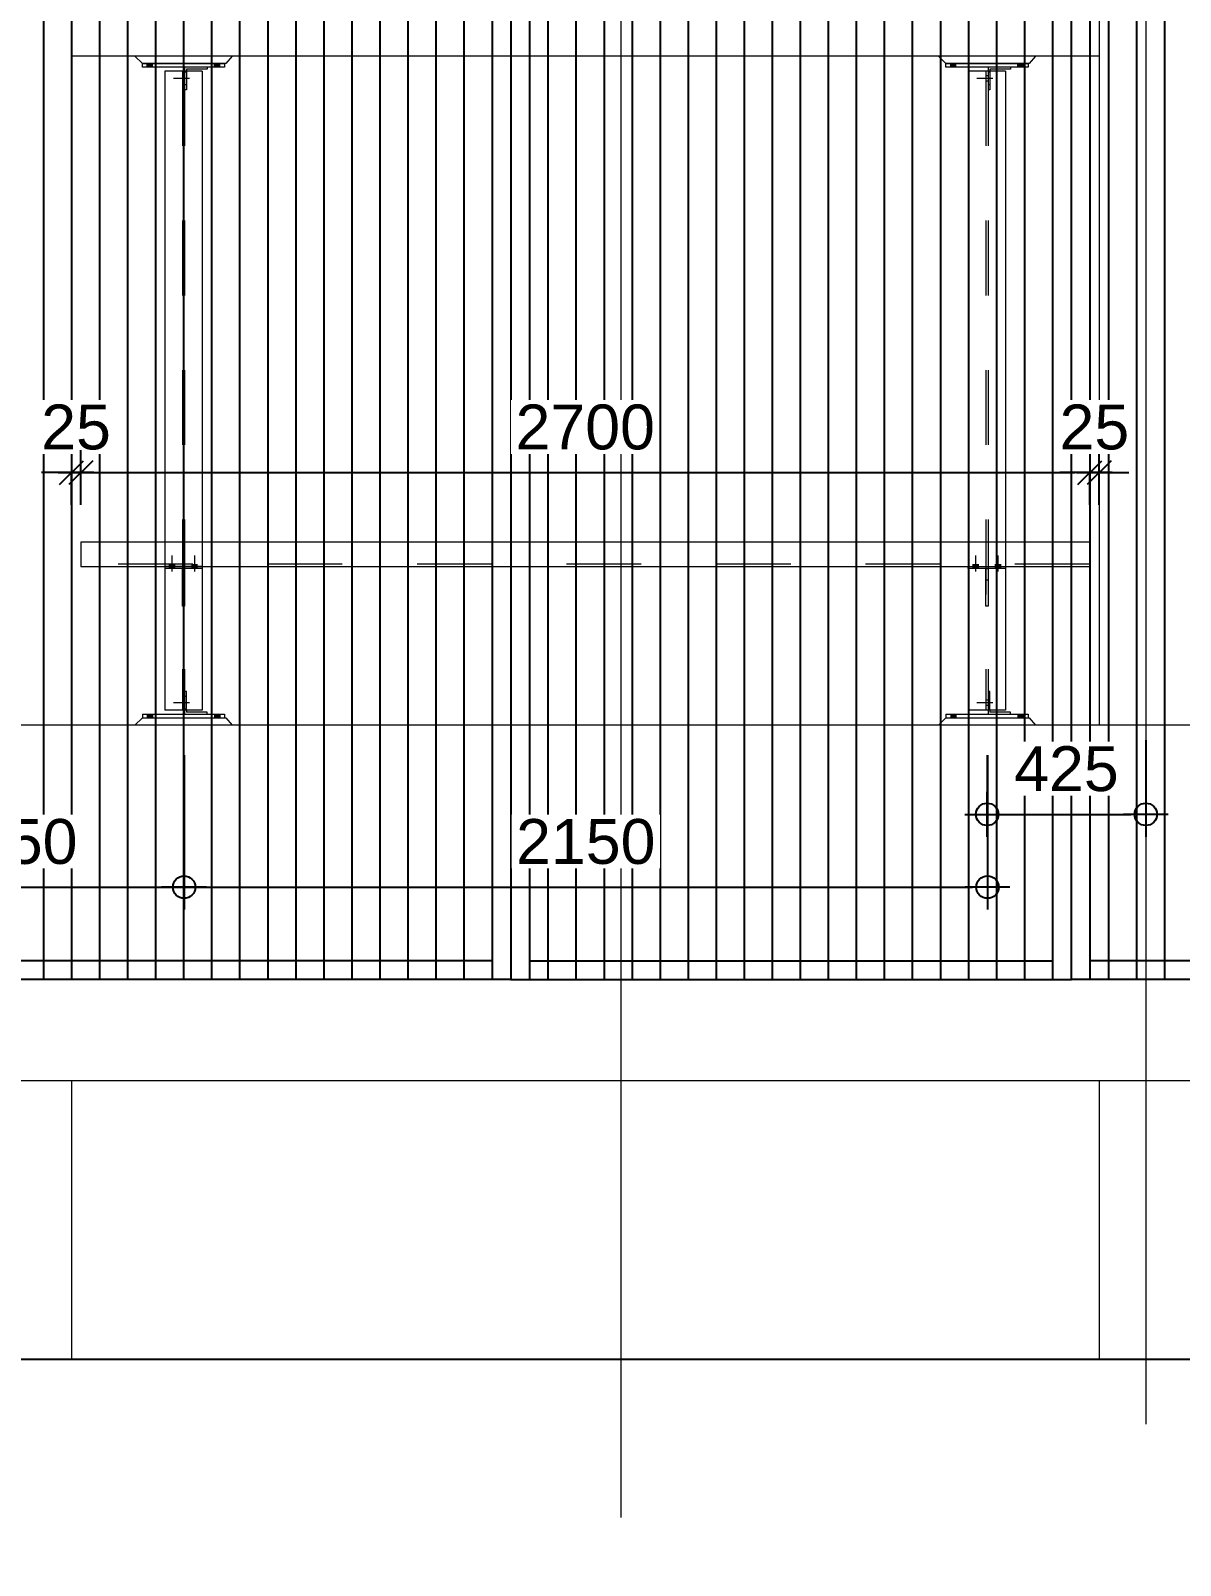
# Model space of a CAD drawing. Header units: millimetres. Extents: x 663313 to 1226001, y 1431724 to 1620898.
# Drawn here: x 663589.77 to 663592.846, y 1524733.631 to 1524737.736 of the extents above; entities that cross this region are included whole.
import ezdxf

# ---------------------------------------------------------------- set-up
doc = ezdxf.new("R2010")
doc.units = ezdxf.units.MM
for name, pattern in [('Grid Line', [22.225, 12.7, -3.175, 3.175, -3.175]), ('XKITLINE00', [0]), ('XKITLINE02', [4, 2, -2])]:
    doc.linetypes.add(name, pattern=pattern)
doc.layers.get('Defpoints').update_dxf_attribs({"color": 140})
doc.layers.add('000 - 0_HIDE_OBJ_FRAMING_DEF_SUB', color=1, linetype='Continuous', plot=False)
for name, color, linetype in [('000 - D I M', 1, 'Continuous'), ('DIM', 1, 'Continuous'), ('VPORT', 250, 'Continuous')]:
    doc.layers.add(name, color=color, linetype=linetype)
for name, color, linetype, lineweight in [('A-GENM', 29, 'Continuous', 9), ('Bolt', 7, 'Continuous', 0), ('Part', 2, 'Continuous', 0), ('S-GRID', 1, 'Continuous', 9)]:
    doc.layers.add(name, color=color, linetype=linetype, lineweight=lineweight)
doc.styles.add('Arial', font='arial.ttf')
doc.dimstyles.new('Dim - 40 - Cen', dxfattribs={"dimscale": 0.04, "dimtxt": 3, "dimasz": 1, "dimexe": 0, "dimexo": 2.5, "dimgap": 1.5, "dimtad": 1, "dimdec": 0, "dimlfac": 1000, "dimzin": 1, "dimdsep": 46, "dimtxsty": 'Arial', "dimblk": 'CEN1', "dimcen": 0.09, "dimclrd": 1, "dimclre": 49, "dimclrt": 3, "dimadec": 0, "dimazin": 0, "dimtfac": 1, "dimtdec": 0, "dimtix": 1, "dimtofl": 0, "dimtmove": 2, "dimatfit": 3, "dimfxl": 1, "dimtfill": 1, "dimtfillclr": 256, "dimtolj": 1, "dimtzin": 0, "dimarcsym": 0})
doc.dimstyles.new('Dim - 40 - End', dxfattribs={"dimscale": 0.04, "dimtxt": 3, "dimasz": 1, "dimexe": 0, "dimexo": 2.5, "dimgap": 1.5, "dimtad": 1, "dimdec": 0, "dimlfac": 1000, "dimzin": 1, "dimdsep": 46, "dimtxsty": 'Arial', "dimblk": 'END', "dimcen": 0.09, "dimclrd": 1, "dimclre": 49, "dimclrt": 3, "dimadec": 0, "dimazin": 0, "dimtfac": 1, "dimtdec": 0, "dimtix": 1, "dimtofl": 0, "dimtmove": 2, "dimatfit": 3, "dimfxl": 1, "dimtfill": 1, "dimtfillclr": 256, "dimtolj": 1, "dimtzin": 0, "dimarcsym": 0})

# ---------------------------------------------------------------- blocks, each defined once
blk = doc.blocks.new('*A2536574')
at = {"layer": 'Part', "linetype": 'XKITLINE00', "lineweight": 0}
for p, q in [((410.729499, 90.984542), (410.729499, 90.334542)), ((437.729499, 90.984542), (410.729499, 90.984542)), ((437.729499, 90.334542), (437.729499, 90.984542)), ((410.729499, 90.334542), (437.729499, 90.334542))]:
    blk.add_line(p, q, dxfattribs=at)
at = {"layer": 'Part', "linetype": 'XKITLINE02', "lineweight": 0}
blk.add_line((437.729499, 90.394542), (410.729499, 90.394542), dxfattribs=at)
blk = doc.blocks.new('*A2537575')
at = {"layer": 'Part', "linetype": 'XKITLINE00', "lineweight": 0}
for p, q in [((434.479501, 103.584542), (434.479501, 90.984542)), ((435.479501, 103.584542), (434.479501, 103.584542)), ((435.479501, 103.584542), (435.479501, 90.984542)), ((434.479501, 90.274542), (434.479501, 86.484542)), ((435.479501, 90.274542), (435.479501, 86.484542)), ((435.479501, 86.484542), (434.479501, 86.484542))]:
    blk.add_line(p, q, dxfattribs=at)
at = {"layer": 'Part', "linetype": 'XKITLINE02', "lineweight": 0}
for p, q in [((434.949501, 103.584542), (434.949501, 86.484542)), ((435.009501, 103.584542), (435.009501, 86.484542)), ((434.479501, 90.984542), (434.479501, 90.274542)), ((435.479501, 90.984542), (435.479501, 90.274542))]:
    blk.add_line(p, q, dxfattribs=at)
blk = doc.blocks.new('*A2538576')
at = {"layer": 'Part', "linetype": 'XKITLINE00', "lineweight": 0}
for p, q in [((412.979501, 103.584542), (412.979501, 90.984542)), ((413.979501, 103.584542), (412.979501, 103.584542)), ((413.979501, 103.584542), (413.979501, 90.984542)), ((412.979501, 90.274542), (412.979501, 86.484542)), ((413.979501, 90.274542), (413.979501, 86.484542)), ((413.979501, 86.484542), (412.979501, 86.484542))]:
    blk.add_line(p, q, dxfattribs=at)
at = {"layer": 'Part', "linetype": 'XKITLINE02', "lineweight": 0}
for p, q in [((413.449501, 103.584542), (413.449501, 86.484542)), ((413.509501, 103.584542), (413.509501, 86.484542)), ((412.979501, 90.984542), (412.979501, 90.274542)), ((413.979501, 90.984542), (413.979501, 90.274542))]:
    blk.add_line(p, q, dxfattribs=at)
blk = doc.blocks.new('*A3155879')
at = {"layer": 'Part', "linetype": 'XKITLINE00', "lineweight": 0}
for p, q in [((412.379501, 86.384542), (414.579501, 86.384542)), ((412.379501, 86.384542), (412.379501, 86.284542)), ((412.379501, 86.284542), (414.579501, 86.284542)), ((414.579501, 86.384542), (414.579501, 86.284542))]:
    blk.add_line(p, q, dxfattribs=at)
blk = doc.blocks.new('*A3156880')
at = {"layer": 'Part', "linetype": 'XKITLINE02', "lineweight": 0}
for p, q in [((413.559501, 86.984542), (413.509501, 86.984542)), ((413.509501, 86.984542), (413.509501, 86.484542)), ((413.559501, 86.484542), (413.559501, 86.984542)), ((413.509501, 86.384542), (414.109501, 86.384542))]:
    blk.add_line(p, q, dxfattribs=at)
at = {"layer": 'Part', "linetype": 'XKITLINE00', "lineweight": 0}
for p, q in [((413.509501, 86.484542), (413.509501, 86.384542)), ((413.559501, 86.484542), (413.559501, 86.434542)), ((414.109501, 86.434542), (413.559501, 86.434542)), ((414.109501, 86.384542), (414.109501, 86.434542))]:
    blk.add_line(p, q, dxfattribs=at)
blk = doc.blocks.new('*A3157881')
at = {"layer": 'Part', "linetype": 'XKITLINE00', "lineweight": 0}
for p, q in [((412.179501, 86.084542), (412.379501, 86.284542)), ((412.379501, 86.284542), (414.609501, 86.284542)), ((414.609501, 86.284542), (414.779501, 86.084542))]:
    blk.add_line(p, q, dxfattribs=at)
at = {"layer": 'Part', "linetype": 'XKITLINE02', "lineweight": 0}
blk.add_line((414.779501, 86.084542), (412.179501, 86.084542), dxfattribs=at)
blk = doc.blocks.new('*A3158882')
at = {"layer": 'Bolt', "linetype": 'XKITLINE02', "lineweight": 0}
for p, q in [((413.638701, 86.684542), (413.209501, 86.684542)), ((413.509501, 86.754542), (413.449501, 86.754542)), ((413.509501, 86.614542), (413.449501, 86.614542)), ((413.559501, 86.854542), (413.509501, 86.854542)), ((413.559501, 86.514542), (413.509501, 86.514542))]:
    blk.add_line(p, q, dxfattribs=at)
blk = doc.blocks.new('*A3159883')
at = {"layer": 'Bolt'}
for points in [[(412.65, 86.385), (412.65, 86.285), (412.51, 86.285), (412.51, 86.385)], [(414.45, 86.385), (414.45, 86.285), (414.31, 86.285), (414.31, 86.385)]]:
    blk.add_hatch(color=256, dxfattribs=at).paths.add_polyline_path(points, flags=17)
at = {"layer": 'Bolt', "linetype": 'XKITLINE00', "lineweight": 0}
for p, q in [((412.51, 86.385), (412.51, 86.285)), ((412.58, 86.385), (412.58, 86.285)), ((412.65, 86.385), (412.65, 86.285)), ((414.31, 86.385), (414.31, 86.285)), ((414.38, 86.385), (414.38, 86.285)), ((414.45, 86.385), (414.45, 86.285))]:
    blk.add_line(p, q, dxfattribs=at)
blk = doc.blocks.new('*A3160884')
at = {"layer": 'Part', "linetype": 'XKITLINE00', "lineweight": 0}
for p, q in [((433.879501, 86.384542), (436.079501, 86.384542)), ((433.879501, 86.384542), (433.879501, 86.284542)), ((433.879501, 86.284542), (436.079501, 86.284542)), ((436.079501, 86.384542), (436.079501, 86.284542))]:
    blk.add_line(p, q, dxfattribs=at)
blk = doc.blocks.new('*A3161885')
at = {"layer": 'Part', "linetype": 'XKITLINE02', "lineweight": 0}
for p, q in [((435.059501, 86.984542), (435.009501, 86.984542)), ((435.009501, 86.984542), (435.009501, 86.484542)), ((435.059501, 86.484542), (435.059501, 86.984542)), ((435.009501, 86.384542), (435.609501, 86.384542))]:
    blk.add_line(p, q, dxfattribs=at)
at = {"layer": 'Part', "linetype": 'XKITLINE00', "lineweight": 0}
for p, q in [((435.009501, 86.484542), (435.009501, 86.384542)), ((435.059501, 86.484542), (435.059501, 86.434542)), ((435.609501, 86.434542), (435.059501, 86.434542)), ((435.609501, 86.384542), (435.609501, 86.434542))]:
    blk.add_line(p, q, dxfattribs=at)
blk = doc.blocks.new('*A3162886')
at = {"layer": 'Part', "linetype": 'XKITLINE00', "lineweight": 0}
for p, q in [((433.679501, 86.084542), (433.879501, 86.284542)), ((433.879501, 86.284542), (436.109501, 86.284542)), ((436.109501, 86.284542), (436.279501, 86.084542))]:
    blk.add_line(p, q, dxfattribs=at)
at = {"layer": 'Part', "linetype": 'XKITLINE02', "lineweight": 0}
blk.add_line((436.279501, 86.084542), (433.679501, 86.084542), dxfattribs=at)
blk = doc.blocks.new('*A3163887')
at = {"layer": 'Bolt', "linetype": 'XKITLINE02', "lineweight": 0}
for p, q in [((435.138701, 86.684542), (434.709501, 86.684542)), ((435.009501, 86.754542), (434.949501, 86.754542)), ((435.009501, 86.614542), (434.949501, 86.614542)), ((435.059501, 86.854542), (435.009501, 86.854542)), ((435.059501, 86.514542), (435.009501, 86.514542))]:
    blk.add_line(p, q, dxfattribs=at)
blk = doc.blocks.new('*A3164888')
at = {"layer": 'Bolt'}
for points in [[(434.15, 86.385), (434.15, 86.285), (434.01, 86.285), (434.01, 86.385)], [(435.95, 86.385), (435.95, 86.285), (435.81, 86.285), (435.81, 86.385)]]:
    blk.add_hatch(color=256, dxfattribs=at).paths.add_polyline_path(points, flags=17)
at = {"layer": 'Bolt', "linetype": 'XKITLINE00', "lineweight": 0}
for p, q in [((434.01, 86.385), (434.01, 86.285)), ((434.08, 86.385), (434.08, 86.285)), ((434.15, 86.385), (434.15, 86.285)), ((435.81, 86.385), (435.81, 86.285)), ((435.88, 86.385), (435.88, 86.285)), ((435.95, 86.385), (435.95, 86.285))]:
    blk.add_line(p, q, dxfattribs=at)
blk = doc.blocks.new('*A3165889')
at = {"layer": 'Part', "linetype": 'XKITLINE00', "lineweight": 0}
for p, q in [((434.949501, 89.274542), (434.949501, 90.274542)), ((434.949501, 90.274542), (435.009501, 90.274542)), ((434.949501, 89.974542), (435.009501, 89.974542)), ((435.009501, 90.274542), (435.009501, 89.274542)), ((435.009501, 89.274542), (434.949501, 89.274542))]:
    blk.add_line(p, q, dxfattribs=at)
blk = doc.blocks.new('*A3166890')
at = {"layer": 'Part', "linetype": 'XKITLINE00', "lineweight": 0}
for p, q in [((434.479501, 90.274542), (434.479501, 90.334542)), ((435.479501, 90.334542), (435.479501, 90.274542)), ((435.479501, 90.274542), (434.479501, 90.274542))]:
    blk.add_line(p, q, dxfattribs=at)
at = {"layer": 'Part', "linetype": 'XKITLINE02', "lineweight": 0}
blk.add_line((434.479501, 90.334542), (435.479501, 90.334542), dxfattribs=at)
blk = doc.blocks.new('*A3167891')
at = {"layer": 'Bolt'}
for points in [[(434.61, 90.335), (434.61, 90.395), (434.75, 90.395), (434.75, 90.335)], [(434.61, 90.275), (434.61, 90.335), (434.75, 90.335), (434.75, 90.275)], [(435.21, 90.335), (435.21, 90.395), (435.35, 90.395), (435.35, 90.335)], [(435.21, 90.275), (435.21, 90.335), (435.35, 90.335), (435.35, 90.275)]]:
    blk.add_hatch(color=256, dxfattribs=at).paths.add_polyline_path(points, flags=17)
at = {"layer": 'Bolt', "linetype": 'XKITLINE00', "lineweight": 0}
for p, q in [((434.61, 90.335), (434.61, 90.395)), ((434.61, 90.275), (434.61, 90.335)), ((434.68, 90.195), (434.68, 90.625)), ((434.75, 90.335), (434.75, 90.395)), ((434.75, 90.275), (434.75, 90.335)), ((435.21, 90.335), (435.21, 90.395)), ((435.21, 90.275), (435.21, 90.335)), ((435.28, 90.195), (435.28, 90.625)), ((435.35, 90.335), (435.35, 90.395)), ((435.35, 90.275), (435.35, 90.335))]:
    blk.add_line(p, q, dxfattribs=at)
blk = doc.blocks.new('*A3168892')
at = {"layer": 'Part', "linetype": 'XKITLINE00', "lineweight": 0}
for p, q in [((413.449501, 89.274542), (413.449501, 90.274542)), ((413.449501, 90.274542), (413.509501, 90.274542)), ((413.449501, 89.974542), (413.509501, 89.974542)), ((413.509501, 90.274542), (413.509501, 89.274542)), ((413.509501, 89.274542), (413.449501, 89.274542))]:
    blk.add_line(p, q, dxfattribs=at)
blk = doc.blocks.new('*A3169893')
at = {"layer": 'Part', "linetype": 'XKITLINE00', "lineweight": 0}
for p, q in [((412.979501, 90.334542), (412.979501, 90.274542)), ((413.979501, 90.334542), (413.979501, 90.274542)), ((413.979501, 90.274542), (412.979501, 90.274542))]:
    blk.add_line(p, q, dxfattribs=at)
at = {"layer": 'Part', "linetype": 'XKITLINE02', "lineweight": 0}
blk.add_line((413.979501, 90.334542), (412.979501, 90.334542), dxfattribs=at)
blk = doc.blocks.new('*A3170894')
at = {"layer": 'Bolt'}
for points in [[(413.11, 90.335), (413.11, 90.395), (413.25, 90.395), (413.25, 90.335)], [(413.11, 90.275), (413.11, 90.335), (413.25, 90.335), (413.25, 90.275)], [(413.71, 90.335), (413.71, 90.395), (413.85, 90.395), (413.85, 90.335)], [(413.71, 90.275), (413.71, 90.335), (413.85, 90.335), (413.85, 90.275)]]:
    blk.add_hatch(color=256, dxfattribs=at).paths.add_polyline_path(points, flags=17)
at = {"layer": 'Bolt', "linetype": 'XKITLINE00', "lineweight": 0}
for p, q in [((413.11, 90.335), (413.11, 90.395)), ((413.11, 90.275), (413.11, 90.335)), ((413.18, 90.195), (413.18, 90.625)), ((413.25, 90.335), (413.25, 90.395)), ((413.25, 90.275), (413.25, 90.335)), ((413.71, 90.335), (413.71, 90.395)), ((413.71, 90.275), (413.71, 90.335)), ((413.78, 90.195), (413.78, 90.625)), ((413.85, 90.335), (413.85, 90.395)), ((413.85, 90.275), (413.85, 90.335))]:
    blk.add_line(p, q, dxfattribs=at)
blk = doc.blocks.new('*A3220919')
at = {"layer": 'Bolt'}
for points in [[(412.65, 103.785), (412.65, 103.685), (412.51, 103.685), (412.51, 103.785)], [(414.45, 103.785), (414.45, 103.685), (414.31, 103.685), (414.31, 103.785)]]:
    blk.add_hatch(color=256, dxfattribs=at).paths.add_polyline_path(points, flags=17)
at = {"layer": 'Bolt', "linetype": 'XKITLINE00', "lineweight": 0}
for p, q in [((412.51, 103.685), (412.51, 103.785)), ((412.58, 103.685), (412.58, 103.785)), ((412.65, 103.685), (412.65, 103.785)), ((414.31, 103.685), (414.31, 103.785)), ((414.38, 103.685), (414.38, 103.785)), ((414.45, 103.685), (414.45, 103.785))]:
    blk.add_line(p, q, dxfattribs=at)
blk = doc.blocks.new('*A3221920')
at = {"layer": 'Bolt', "linetype": 'XKITLINE02', "lineweight": 0}
for p, q in [((413.509501, 103.454542), (413.449501, 103.454542)), ((413.559501, 103.554542), (413.509501, 103.554542)), ((413.638701, 103.384542), (413.209501, 103.384542)), ((413.509501, 103.314542), (413.449501, 103.314542)), ((413.559501, 103.214542), (413.509501, 103.214542))]:
    blk.add_line(p, q, dxfattribs=at)
blk = doc.blocks.new('*A3222921')
at = {"layer": 'Part', "linetype": 'XKITLINE00', "lineweight": 0}
for p, q in [((413.509501, 103.684542), (413.509501, 103.584542)), ((413.559501, 103.634542), (413.559501, 103.584542)), ((414.109501, 103.634542), (413.559501, 103.634542)), ((414.109501, 103.684542), (414.109501, 103.634542))]:
    blk.add_line(p, q, dxfattribs=at)
at = {"layer": 'Part', "linetype": 'XKITLINE02', "lineweight": 0}
for p, q in [((414.109501, 103.684542), (413.509501, 103.684542)), ((413.509501, 103.584542), (413.509501, 103.084542)), ((413.559501, 103.584542), (413.559501, 103.084542)), ((413.559501, 103.084542), (413.509501, 103.084542))]:
    blk.add_line(p, q, dxfattribs=at)
blk = doc.blocks.new('*A3223922')
at = {"layer": 'Part', "linetype": 'XKITLINE00', "lineweight": 0}
for p, q in [((412.179501, 103.984542), (412.379501, 103.784542)), ((414.779501, 103.984542), (414.609501, 103.784542)), ((414.609501, 103.784542), (412.379501, 103.784542))]:
    blk.add_line(p, q, dxfattribs=at)
at = {"layer": 'Part', "linetype": 'XKITLINE02', "lineweight": 0}
blk.add_line((414.779501, 103.984542), (412.179501, 103.984542), dxfattribs=at)
blk = doc.blocks.new('*A3224923')
at = {"layer": 'Part', "linetype": 'XKITLINE00', "lineweight": 0}
for p, q in [((412.379501, 103.684542), (412.379501, 103.784542)), ((412.379501, 103.784542), (414.579501, 103.784542)), ((414.579501, 103.684542), (412.379501, 103.684542)), ((414.579501, 103.784542), (414.579501, 103.684542))]:
    blk.add_line(p, q, dxfattribs=at)
blk = doc.blocks.new('*A3226924')
at = {"layer": 'Bolt'}
for points in [[(434.15, 103.785), (434.15, 103.685), (434.01, 103.685), (434.01, 103.785)], [(435.95, 103.785), (435.95, 103.685), (435.81, 103.685), (435.81, 103.785)]]:
    blk.add_hatch(color=256, dxfattribs=at).paths.add_polyline_path(points, flags=17)
at = {"layer": 'Bolt', "linetype": 'XKITLINE00', "lineweight": 0}
for p, q in [((434.01, 103.685), (434.01, 103.785)), ((434.08, 103.685), (434.08, 103.785)), ((434.15, 103.685), (434.15, 103.785)), ((435.81, 103.685), (435.81, 103.785)), ((435.88, 103.685), (435.88, 103.785)), ((435.95, 103.685), (435.95, 103.785))]:
    blk.add_line(p, q, dxfattribs=at)
blk = doc.blocks.new('*A3227925')
at = {"layer": 'Bolt', "linetype": 'XKITLINE02', "lineweight": 0}
for p, q in [((435.009501, 103.454542), (434.949501, 103.454542)), ((435.059501, 103.554542), (435.009501, 103.554542)), ((435.138701, 103.384542), (434.709501, 103.384542)), ((435.009501, 103.314542), (434.949501, 103.314542)), ((435.059501, 103.214542), (435.009501, 103.214542))]:
    blk.add_line(p, q, dxfattribs=at)
blk = doc.blocks.new('*A3228926')
at = {"layer": 'Part', "linetype": 'XKITLINE00', "lineweight": 0}
for p, q in [((435.009501, 103.684542), (435.009501, 103.584542)), ((435.059501, 103.634542), (435.059501, 103.584542)), ((435.609501, 103.634542), (435.059501, 103.634542)), ((435.609501, 103.684542), (435.609501, 103.634542))]:
    blk.add_line(p, q, dxfattribs=at)
at = {"layer": 'Part', "linetype": 'XKITLINE02', "lineweight": 0}
for p, q in [((435.609501, 103.684542), (435.009501, 103.684542)), ((435.009501, 103.584542), (435.009501, 103.084542)), ((435.059501, 103.584542), (435.059501, 103.084542)), ((435.059501, 103.084542), (435.009501, 103.084542))]:
    blk.add_line(p, q, dxfattribs=at)
blk = doc.blocks.new('*A3229927')
at = {"layer": 'Part', "linetype": 'XKITLINE00', "lineweight": 0}
for p, q in [((433.679501, 103.984542), (433.879501, 103.784542)), ((436.279501, 103.984542), (436.109501, 103.784542)), ((436.109501, 103.784542), (433.879501, 103.784542))]:
    blk.add_line(p, q, dxfattribs=at)
at = {"layer": 'Part', "linetype": 'XKITLINE02', "lineweight": 0}
blk.add_line((436.279501, 103.984542), (433.679501, 103.984542), dxfattribs=at)
blk = doc.blocks.new('*A3230928')
at = {"layer": 'Part', "linetype": 'XKITLINE00', "lineweight": 0}
for p, q in [((433.879501, 103.684542), (433.879501, 103.784542)), ((433.879501, 103.784542), (436.079501, 103.784542)), ((436.079501, 103.684542), (433.879501, 103.684542)), ((436.079501, 103.784542), (436.079501, 103.684542))]:
    blk.add_line(p, q, dxfattribs=at)
blk = doc.blocks.new('GM_Louver Grill Vertical Z1 - Z Profile-V256-ENT 4 ELE-2 sheet')
at = {"layer": '000 - 0_HIDE_OBJ_FRAMING_DEF_SUB'}
blk.add_line((-142238.2, 105670), (-142238.2, 110050), dxfattribs=at)
blk = doc.blocks.new('5')
at = {"layer": '000 - 0_HIDE_OBJ_FRAMING_DEF_SUB'}
for p, q in [((1863226.1, 110050), (1863226.1, 105670)), ((1863326.1, 110050), (1863326.1, 105670)), ((1864726.1, 105670), (1864726.1, 110050)), ((1864826.1, 105670), (1864826.1, 110050)), ((1863226.1, 105720), (1861826.1, 105720)), ((1863326.1, 105720), (1864726.1, 105720)), ((1866226.1, 105720), (1864826.1, 105720))]:
    blk.add_line(p, q, dxfattribs=at)
for points in [[(1861776.1, 110050), (1863276.1, 110050), (1863276.1, 105670), (1861776.1, 105670)], [(1864776.1, 110050), (1863276.1, 110050), (1863276.1, 105670), (1864776.1, 105670)], [(1864776.1, 110050), (1866276.1, 110050), (1866276.1, 105670), (1864776.1, 105670)]]:
    blk.add_lwpolyline(points, close=True, dxfattribs=at)
at = {"layer": 'A-GENM'}
for p in [(2004264.3, 0), (2004339.3, 0), (2004414.3, 0), (2004489.3, 0), (2004564.3, 0), (2004639.3, 0), (2004714.3, 0), (2004789.3, 0), (2004864.3, 0), (2004939.3, 0), (2005014.3, 0), (2005089.3, 0), (2005164.3, 0), (2005239.3, 0), (2005314.3, 0), (2005389.3, 0), (2005614.3, 0), (2005689.3, 0), (2005764.3, 0), (2005839.3, 0), (2005914.3, 0), (2005989.3, 0), (2006064.3, 0), (2006139.3, 0), (2006214.3, 0), (2006289.3, 0), (2006364.3, 0), (2006439.3, 0), (2006514.3, 0), (2006589.3, 0), (2006664.3, 0), (2006739.3, 0), (2006814.3, 0), (2006889.3, 0), (2007114.3, 0), (2007189.3, 0), (2007264.3, 0)]:
    blk.add_blockref('GM_Louver Grill Vertical Z1 - Z Profile-V256-ENT 4 ELE-2 sheet', p, dxfattribs=at)
blk = doc.blocks.new('CEN1')
at = {"color": 1}
for p, q in [((0, 1.5), (0, -1.5)), ((1.5, 0), (-1.5, 0))]:
    blk.add_line(p, q, dxfattribs=at)
at = {"color": 3}
blk.add_circle((0, 0), 0.75, dxfattribs=at)
blk = doc.blocks.new('*D4165')
at = {"layer": '000 - D I M', "color": 49, "lineweight": -2, "transparency": 16777216}
for p, q in [((663589.33, 1524735.7981), (663589.33, 1524735.4452)), ((663590.18, 1524735.7981), (663590.18, 1524735.4452))]:
    blk.add_line(p, q, dxfattribs=at)
at = {"layer": '000 - D I M', "color": 1, "lineweight": -2, "transparency": 16777216}
blk.add_line((663589.37, 1524735.4452), (663590.14, 1524735.4452), dxfattribs=at)
at = {"layer": 'Defpoints', "color": 0, "transparency": 16777216}
for p in [(663589.33, 1524735.8981), (663590.18, 1524735.8981), (663590.18, 1524735.4452)]:
    blk.add_point(p, dxfattribs=at)
at = {"layer": '000 - D I M', "color": 1, "lineweight": -2, "transparency": 16777216, "xscale": 0.04, "yscale": 0.04, "zscale": 0.04, "rotation": 180}
blk.add_blockref('CEN1', (663589.33, 1524735.4452), dxfattribs=at)
at = {"layer": '000 - D I M', "color": 1, "lineweight": -2, "transparency": 16777216, "xscale": 0.04, "yscale": 0.04, "zscale": 0.04}
blk.add_blockref('CEN1', (663590.18, 1524735.4452), dxfattribs=at)
at = {"layer": '000 - D I M', "color": 3, "transparency": 16777216, "insert": (663589.755, 1524735.5664), "char_height": 0.12, "attachment_point": 5, "style": 'Arial', "bg_fill": 3, "box_fill_scale": 1.1, "bg_fill_color": 256, "bg_fill_true_color": 13158600, "bg_fill_transparency": 0}
blk.add_mtext('\\A1;850', dxfattribs=at)
blk = doc.blocks.new('*D4166')
at = {"layer": '000 - D I M', "color": 49, "lineweight": -2, "transparency": 16777216}
for p, q in [((663590.18, 1524735.7981), (663590.18, 1524735.4452)), ((663592.33, 1524735.7981), (663592.33, 1524735.4452))]:
    blk.add_line(p, q, dxfattribs=at)
at = {"layer": '000 - D I M', "color": 1, "lineweight": -2, "transparency": 16777216}
blk.add_line((663590.22, 1524735.4452), (663592.29, 1524735.4452), dxfattribs=at)
at = {"layer": 'Defpoints', "color": 0, "transparency": 16777216}
for p in [(663590.18, 1524735.8981), (663592.33, 1524735.8981), (663592.33, 1524735.4452)]:
    blk.add_point(p, dxfattribs=at)
at = {"layer": '000 - D I M', "color": 1, "lineweight": -2, "transparency": 16777216, "xscale": 0.04, "yscale": 0.04, "zscale": 0.04, "rotation": 180}
blk.add_blockref('CEN1', (663590.18, 1524735.4452), dxfattribs=at)
at = {"layer": '000 - D I M', "color": 1, "lineweight": -2, "transparency": 16777216, "xscale": 0.04, "yscale": 0.04, "zscale": 0.04}
blk.add_blockref('CEN1', (663592.33, 1524735.4452), dxfattribs=at)
at = {"layer": '000 - D I M', "color": 3, "transparency": 16777216, "insert": (663591.255, 1524735.5664), "char_height": 0.12, "attachment_point": 5, "style": 'Arial', "bg_fill": 3, "box_fill_scale": 1.1, "bg_fill_color": 256, "bg_fill_true_color": 13158600, "bg_fill_transparency": 0}
blk.add_mtext('\\A1;2150', dxfattribs=at)
blk = doc.blocks.new('*D4456')
at = {"layer": '000 - D I M', "color": 49, "lineweight": -2, "transparency": 16777216}
for p, q in [((663592.7535, 1524735.8381), (663592.7535, 1524735.6398)), ((663592.329, 1524735.7981), (663592.329, 1524735.6398))]:
    blk.add_line(p, q, dxfattribs=at)
at = {"layer": '000 - D I M', "color": 1, "lineweight": -2, "transparency": 16777216}
blk.add_line((663592.369, 1524735.6398), (663592.7135, 1524735.6398), dxfattribs=at)
at = {"layer": 'Defpoints', "color": 0, "transparency": 16777216}
for p in [(663592.7535, 1524735.9381), (663592.329, 1524735.8981), (663592.7535, 1524735.6398)]:
    blk.add_point(p, dxfattribs=at)
at = {"layer": '000 - D I M', "color": 1, "lineweight": -2, "transparency": 16777216, "xscale": 0.04, "yscale": 0.04, "zscale": 0.04, "rotation": 180}
blk.add_blockref('CEN1', (663592.329, 1524735.6398), dxfattribs=at)
at = {"layer": '000 - D I M', "color": 1, "lineweight": -2, "transparency": 16777216, "xscale": 0.04, "yscale": 0.04, "zscale": 0.04}
blk.add_blockref('CEN1', (663592.7535, 1524735.6398), dxfattribs=at)
at = {"layer": '000 - D I M', "color": 3, "transparency": 16777216, "insert": (663592.5412, 1524735.7611), "char_height": 0.12, "attachment_point": 5, "style": 'Arial', "bg_fill": 3, "box_fill_scale": 1.1, "bg_fill_color": 256, "bg_fill_true_color": 13158600, "bg_fill_transparency": 0}
blk.add_mtext('\\A1;425', dxfattribs=at)
blk = doc.blocks.new('END')
at = {"color": 1}
for p, q in [((0, 1.5), (0, -1.5)), ((1.5, 0), (-1.5, 0))]:
    blk.add_line(p, q, dxfattribs=at)
at = {"color": 3}
blk.add_line((-0.8, -0.8), (0.8, 0.8), dxfattribs=at)
blk = doc.blocks.new('*D4039')
at = {"layer": '000 - D I M', "color": 1, "lineweight": -2, "transparency": 16777216}
for p, q in [((663589.8385, 1524736.5538), (663589.7985, 1524736.5538)), ((663589.9435, 1524736.5538), (663589.9835, 1524736.5538))]:
    blk.add_line(p, q, dxfattribs=at)
at = {"layer": '000 - D I M', "color": 49, "lineweight": -2, "transparency": 16777216}
for p, q in [((663589.8785, 1524736.4681), (663589.8785, 1524736.5538)), ((663589.9035, 1524736.4681), (663589.9035, 1524736.5538))]:
    blk.add_line(p, q, dxfattribs=at)
at = {"layer": 'Defpoints', "color": 0, "transparency": 16777216}
for p in [(663589.8785, 1524736.5538), (663589.8785, 1524736.3681), (663589.9035, 1524736.3681)]:
    blk.add_point(p, dxfattribs=at)
at = {"layer": '000 - D I M', "color": 1, "lineweight": -2, "transparency": 16777216, "xscale": 0.04, "yscale": 0.04, "zscale": 0.04}
blk.add_blockref('END', (663589.8785, 1524736.5538), dxfattribs=at)
at = {"layer": '000 - D I M', "color": 1, "lineweight": -2, "transparency": 16777216, "xscale": 0.04, "yscale": 0.04, "zscale": 0.04, "rotation": 180}
blk.add_blockref('END', (663589.9035, 1524736.5538), dxfattribs=at)
at = {"layer": '000 - D I M', "color": 3, "transparency": 16777216, "insert": (663589.891, 1524736.6751), "char_height": 0.12, "attachment_point": 5, "style": 'Arial', "bg_fill": 3, "box_fill_scale": 1.1, "bg_fill_color": 256, "bg_fill_true_color": 13158600, "bg_fill_transparency": 0}
blk.add_mtext('\\A1;25', dxfattribs=at)
blk = doc.blocks.new('*D4040')
at = {"layer": '000 - D I M', "color": 49, "lineweight": -2, "transparency": 16777216}
for p, q in [((663589.9035, 1524736.4681), (663589.9035, 1524736.5538)), ((663592.6035, 1524736.4681), (663592.6035, 1524736.5538))]:
    blk.add_line(p, q, dxfattribs=at)
at = {"layer": '000 - D I M', "color": 1, "lineweight": -2, "transparency": 16777216}
blk.add_line((663589.9435, 1524736.5538), (663592.5635, 1524736.5538), dxfattribs=at)
at = {"layer": 'Defpoints', "color": 0, "transparency": 16777216}
for p in [(663592.6035, 1524736.5538), (663589.9035, 1524736.3681), (663592.6035, 1524736.3681)]:
    blk.add_point(p, dxfattribs=at)
at = {"layer": '000 - D I M', "color": 1, "lineweight": -2, "transparency": 16777216, "xscale": 0.04, "yscale": 0.04, "zscale": 0.04, "rotation": 180}
blk.add_blockref('END', (663589.9035, 1524736.5538), dxfattribs=at)
at = {"layer": '000 - D I M', "color": 1, "lineweight": -2, "transparency": 16777216, "xscale": 0.04, "yscale": 0.04, "zscale": 0.04}
blk.add_blockref('END', (663592.6035, 1524736.5538), dxfattribs=at)
at = {"layer": '000 - D I M', "color": 3, "transparency": 16777216, "insert": (663591.2535, 1524736.6751), "char_height": 0.12, "attachment_point": 5, "style": 'Arial', "bg_fill": 3, "box_fill_scale": 1.1, "bg_fill_color": 256, "bg_fill_true_color": 13158600, "bg_fill_transparency": 0}
blk.add_mtext('\\A1;2700', dxfattribs=at)
blk = doc.blocks.new('*D4041')
at = {"layer": '000 - D I M', "color": 1, "lineweight": -2, "transparency": 16777216}
for p, q in [((663592.5635, 1524736.5538), (663592.5235, 1524736.5538)), ((663592.6685, 1524736.5538), (663592.7085, 1524736.5538))]:
    blk.add_line(p, q, dxfattribs=at)
at = {"layer": '000 - D I M', "color": 49, "lineweight": -2, "transparency": 16777216}
for p, q in [((663592.6035, 1524736.4681), (663592.6035, 1524736.5538)), ((663592.6285, 1524736.4681), (663592.6285, 1524736.5538))]:
    blk.add_line(p, q, dxfattribs=at)
at = {"layer": 'Defpoints', "color": 0, "transparency": 16777216}
for p in [(663592.6285, 1524736.5538), (663592.6035, 1524736.3681), (663592.6285, 1524736.3681)]:
    blk.add_point(p, dxfattribs=at)
at = {"layer": '000 - D I M', "color": 1, "lineweight": -2, "transparency": 16777216, "xscale": 0.04, "yscale": 0.04, "zscale": 0.04}
blk.add_blockref('END', (663592.6035, 1524736.5538), dxfattribs=at)
at = {"layer": '000 - D I M', "color": 1, "lineweight": -2, "transparency": 16777216, "xscale": 0.04, "yscale": 0.04, "zscale": 0.04, "rotation": 180}
blk.add_blockref('END', (663592.6285, 1524736.5538), dxfattribs=at)
at = {"layer": '000 - D I M', "color": 3, "transparency": 16777216, "insert": (663592.616, 1524736.6751), "char_height": 0.12, "attachment_point": 5, "style": 'Arial', "bg_fill": 3, "box_fill_scale": 1.1, "bg_fill_color": 256, "bg_fill_true_color": 13158600, "bg_fill_transparency": 0}
blk.add_mtext('\\A1;25', dxfattribs=at)

msp = doc.modelspace()

# ---------------------------------------------------------------- hatches: boundary and pattern name
at = {"layer": 'VPORT'}
h = msp.add_hatch(dxfattribs=at)
h.set_pattern_fill('ANGLE', color=6)
h.set_pattern_definition([(235.288, (663627.358, 1524790.5456), (5.74185, -3.9776), [5.08, -1.905]), (325.288, (663627.358, 1524790.5456), (3.9776, 5.74185), [5.08, -1.905])])
h.paths.add_polyline_path([(663617.8537, 1524792.0691), (663619.0867, 1524791.215), (663617.3783, 1524788.7489), (663616.1453, 1524789.603)])
edge = h.paths.add_edge_path(flags=16)
edge.add_line((663617.5126, 1524790.4806), (663617.7194, 1524790.3374))
edge = h.paths.add_edge_path(flags=16)
edge.add_line((663617.5444, 1524790.3056), (663617.6876, 1524790.5124))
h.paths.add_polyline_path([(663612.4437, 1524784.2591), (663613.6767, 1524783.405), (663611.9683, 1524780.9389), (663610.7353, 1524781.793)])
edge = h.paths.add_edge_path(flags=16)
edge.add_line((663612.1026, 1524782.6706), (663612.3094, 1524782.5274))
edge = h.paths.add_edge_path(flags=16)
edge.add_line((663612.1344, 1524782.4956), (663612.2776, 1524782.7024))
h.paths.add_polyline_path([(663604.7567, 1524773.1621), (663605.9897, 1524772.308), (663604.2813, 1524769.8419), (663603.0483, 1524770.696)])
edge = h.paths.add_edge_path(flags=16)
edge.add_line((663604.4156, 1524771.5736), (663604.6224, 1524771.4304))
edge = h.paths.add_edge_path(flags=16)
edge.add_line((663604.4474, 1524771.3986), (663604.5906, 1524771.6054))
h.paths.add_polyline_path([(663599.8027, 1524766.0101), (663601.0357, 1524765.156), (663599.3273, 1524762.6899), (663598.0943, 1524763.544)])
edge = h.paths.add_edge_path(flags=16)
edge.add_line((663599.4616, 1524764.4216), (663599.6684, 1524764.2784))
edge = h.paths.add_edge_path(flags=16)
edge.add_line((663599.4934, 1524764.2466), (663599.6366, 1524764.4534))
h.paths.add_polyline_path([(663592.6837, 1524755.7351), (663593.9167, 1524754.881), (663592.2083, 1524752.4149), (663590.9753, 1524753.269)])
edge = h.paths.add_edge_path(flags=16)
edge.add_line((663592.3426, 1524754.1466), (663592.5494, 1524754.0034))
edge = h.paths.add_edge_path(flags=16)
edge.add_line((663592.3744, 1524753.9716), (663592.5176, 1524754.1784))
h.paths.add_polyline_path([(663585.2817, 1524745.0491), (663586.5147, 1524744.195), (663584.8063, 1524741.7289), (663583.5733, 1524742.583)])
edge = h.paths.add_edge_path(flags=16)
edge.add_line((663584.9406, 1524743.4606), (663585.1474, 1524743.3174))
edge = h.paths.add_edge_path(flags=16)
edge.add_line((663584.9724, 1524743.2856), (663585.1156, 1524743.4924))
h.paths.add_polyline_path([(663578.7897, 1524735.6781), (663580.0227, 1524734.824), (663578.3143, 1524732.3579), (663577.0813, 1524733.212)])
edge = h.paths.add_edge_path(flags=16)
edge.add_line((663578.4486, 1524734.0896), (663578.6554, 1524733.9464))
edge = h.paths.add_edge_path(flags=16)
edge.add_line((663578.4804, 1524733.9146), (663578.6236, 1524734.1214))
h.paths.add_polyline_path([(663572.2977, 1524726.3071), (663573.5307, 1524725.453), (663571.8223, 1524722.9869), (663570.5893, 1524723.841)])
edge = h.paths.add_edge_path(flags=16)
edge.add_line((663571.9566, 1524724.7186), (663572.1634, 1524724.5754))
edge = h.paths.add_edge_path(flags=16)
edge.add_line((663571.9884, 1524724.5436), (663572.1316, 1524724.7504))
h.paths.add_polyline_path([(663565.8057, 1524716.9351), (663567.0387, 1524716.081), (663565.3303, 1524713.6149), (663564.0973, 1524714.469)])
edge = h.paths.add_edge_path(flags=16)
edge.add_line((663565.4646, 1524715.3466), (663565.6714, 1524715.2034))
edge = h.paths.add_edge_path(flags=16)
edge.add_line((663565.4964, 1524715.1716), (663565.6396, 1524715.3784))
h.paths.add_polyline_path([(663559.3147, 1524707.5641), (663560.5477, 1524706.71), (663558.8393, 1524704.2439), (663557.6063, 1524705.098)])
edge = h.paths.add_edge_path(flags=16)
edge.add_line((663558.9736, 1524705.9756), (663559.1804, 1524705.8324))
edge = h.paths.add_edge_path(flags=16)
edge.add_line((663559.0054, 1524705.8006), (663559.1486, 1524706.0074))
h.paths.add_polyline_path([(663552.8227, 1524698.1931), (663554.0557, 1524697.339), (663552.3473, 1524694.8729), (663551.1143, 1524695.727)])
edge = h.paths.add_edge_path(flags=16)
edge.add_line((663552.4816, 1524696.6046), (663552.6884, 1524696.4614))
edge = h.paths.add_edge_path(flags=16)
edge.add_line((663552.5134, 1524696.4296), (663552.6566, 1524696.6364))
h.paths.add_polyline_path([(663546.3307, 1524688.8221), (663547.5637, 1524687.968), (663545.8553, 1524685.5019), (663544.6223, 1524686.356)])
edge = h.paths.add_edge_path(flags=16)
edge.add_line((663545.9896, 1524687.2336), (663546.1964, 1524687.0904))
edge = h.paths.add_edge_path(flags=16)
edge.add_line((663546.0214, 1524687.0586), (663546.1646, 1524687.2654))
h.paths.add_polyline_path([(663539.8387, 1524679.4511), (663541.0717, 1524678.597), (663539.3633, 1524676.1309), (663538.1303, 1524676.985)])
edge = h.paths.add_edge_path(flags=16)
edge.add_line((663539.4976, 1524677.8626), (663539.7044, 1524677.7194))
edge = h.paths.add_edge_path(flags=16)
edge.add_line((663539.5294, 1524677.6876), (663539.6726, 1524677.8944))
h.paths.add_polyline_path([(663533.3477, 1524670.0801), (663534.5807, 1524669.226), (663532.8723, 1524666.7599), (663531.6393, 1524667.614)])
edge = h.paths.add_edge_path(flags=16)
edge.add_line((663533.0066, 1524668.4916), (663533.2134, 1524668.3484))
edge = h.paths.add_edge_path(flags=16)
edge.add_line((663533.0384, 1524668.3166), (663533.1816, 1524668.5234))
h.paths.add_polyline_path([(663526.8557, 1524660.7091), (663528.0887, 1524659.855), (663526.3803, 1524657.3889), (663525.1473, 1524658.243)])
edge = h.paths.add_edge_path(flags=16)
edge.add_line((663526.5146, 1524659.1206), (663526.7214, 1524658.9774))
edge = h.paths.add_edge_path(flags=16)
edge.add_line((663526.5464, 1524658.9456), (663526.6896, 1524659.1524))
h.paths.add_polyline_path([(663520.3637, 1524651.3381), (663521.5967, 1524650.484), (663519.8883, 1524648.0179), (663518.6553, 1524648.872)])
edge = h.paths.add_edge_path(flags=16)
edge.add_line((663520.0226, 1524649.7496), (663520.2294, 1524649.6064))
edge = h.paths.add_edge_path(flags=16)
edge.add_line((663520.0544, 1524649.5746), (663520.1976, 1524649.7814))
h.paths.add_polyline_path([(663513.8717, 1524641.9671), (663515.1047, 1524641.113), (663513.3963, 1524638.6469), (663512.1633, 1524639.501)])
edge = h.paths.add_edge_path(flags=16)
edge.add_line((663513.5306, 1524640.3786), (663513.7374, 1524640.2354))
edge = h.paths.add_edge_path(flags=16)
edge.add_line((663513.5624, 1524640.2036), (663513.7056, 1524640.4104))
h.paths.add_polyline_path([(663507.3807, 1524632.5961), (663508.6137, 1524631.742), (663506.9053, 1524629.2759), (663505.6723, 1524630.13)])
edge = h.paths.add_edge_path(flags=16)
edge.add_line((663507.0396, 1524631.0076), (663507.2464, 1524630.8644))
edge = h.paths.add_edge_path(flags=16)
edge.add_line((663507.0714, 1524630.8326), (663507.2146, 1524631.0394))
h.paths.add_polyline_path([(663500.8887, 1524623.2251), (663502.1217, 1524622.371), (663500.4133, 1524619.9049), (663499.1803, 1524620.759)])
edge = h.paths.add_edge_path(flags=16)
edge.add_line((663500.5476, 1524621.6366), (663500.7544, 1524621.4934))
edge = h.paths.add_edge_path(flags=16)
edge.add_line((663500.5794, 1524621.4616), (663500.7226, 1524621.6684))
h.paths.add_polyline_path([(663494.3967, 1524613.8531), (663495.6297, 1524612.999), (663493.9213, 1524610.5329), (663492.6883, 1524611.387)])
edge = h.paths.add_edge_path(flags=16)
edge.add_line((663494.0556, 1524612.2646), (663494.2624, 1524612.1214))
edge = h.paths.add_edge_path(flags=16)
edge.add_line((663494.0874, 1524612.0896), (663494.2306, 1524612.2964))
h.paths.add_polyline_path([(663487.2787, 1524603.5781), (663488.5117, 1524602.724), (663486.8033, 1524600.2579), (663485.5703, 1524601.112)])
edge = h.paths.add_edge_path(flags=16)
edge.add_line((663486.9376, 1524601.9896), (663487.1444, 1524601.8464))
edge = h.paths.add_edge_path(flags=16)
edge.add_line((663486.9694, 1524601.8146), (663487.1126, 1524602.0214))
h.paths.add_polyline_path([(663481.4137, 1524595.1111), (663482.6467, 1524594.257), (663480.9383, 1524591.7909), (663479.7053, 1524592.645)])
edge = h.paths.add_edge_path(flags=16)
edge.add_line((663481.0726, 1524593.5226), (663481.2794, 1524593.3794))
edge = h.paths.add_edge_path(flags=16)
edge.add_line((663481.1044, 1524593.3476), (663481.2476, 1524593.5544))

# ---------------------------------------------------------------- linework, layer by layer
at = {"layer": 'DIM', "color": 1, "ltscale": 15}
msp.add_lwpolyline([(663566.777, 1524734.1825), (663579.9252, 1524734.1825, -0.637752), (663579.9439, 1524734.1333), (663579.9083, 1524734.0973), (663580.0787, 1524734.2677), (663580.0411, 1524734.2296, 0.61005), (663580.0618, 1524734.1825), (663593.0903, 1524734.1825)], format="xyb", dxfattribs=at)
at = {"layer": 'Part', "linetype": 'XKITLINE00', "lineweight": 0}
for p, q in [((663589.8785, 1524734.9281), (663589.8785, 1524734.1825)), ((663592.6285, 1524734.9281), (663592.6285, 1524734.1825))]:
    msp.add_line(p, q, dxfattribs=at)
at = {"layer": 'S-GRID', "linetype": 'Grid Line'}
msp.add_line((663591.3485, 1524746.4589), (663591.3485, 1524733.7266), dxfattribs=at)
at = {"layer": 'S-GRID', "color": 251, "linetype": 'Grid Line'}
msp.add_line((663592.7535, 1524745.5142), (663592.7535, 1524734.0087), dxfattribs=at)
at = {"layer": 'S-GRID', "color": 4}
for points in [[(663589.8785, 1524735.8781), (663589.8785, 1524739.3781), (663589.6285, 1524739.3781), (663589.6285, 1524735.8781)], [(663592.8785, 1524735.8781), (663592.8785, 1524739.3781), (663592.6285, 1524739.3781), (663592.6285, 1524735.8781)]]:
    msp.add_lwpolyline(points, dxfattribs=at)
at = {"layer": 'S-GRID', "color": 2}
for points in [[(663592.6285, 1524737.6681), (663589.8785, 1524737.6681)], [(663580.7535, 1524734.9281), (663593.9545, 1524734.9281), (663593.9545, 1524735.8781), (663576.9285, 1524735.8781)]]:
    msp.add_lwpolyline(points, dxfattribs=at)

# ---------------------------------------------------------------- block references
at = {"xscale": 0.001, "yscale": 0.001, "zscale": 0.001}
msp.add_blockref('5', (661727.7786, 1524629.5281), dxfattribs=at)
at = {"lineweight": 0, "xscale": 0.1, "yscale": 0.1, "zscale": 0.1}
for name in ['*A3223922', '*A3229927', '*A3224923', '*A3220919', '*A2538576', '*A3221920', '*A3222921', '*A3230928', '*A3226924', '*A2537575', '*A3227925', '*A3228926', '*A2536574', '*A3170894', '*A3167891', '*A3169893', '*A3168892', '*A3166890', '*A3165889', '*A3158882', '*A3156880', '*A3163887', '*A3161885', '*A3157881', '*A3155879', '*A3159883', '*A3162886', '*A3160884', '*A3164888']:
    msp.add_blockref(name, (663548.8305, 1524727.2696), dxfattribs=at)

# ---------------------------------------------------------------- next in the draw order: dimensions: what is measured, and where the dimension line sits
at = {"layer": '000 - D I M'}
for base, p1, p2, dimstyle, picture, middle in [((663589.8785, 1524736.5538), (663589.9035, 1524736.3681), (663589.8785, 1524736.3681), 'Dim - 40 - End', '*D4039', (663589.891, 1524736.6751)), ((663590.18, 1524735.4452), (663589.33, 1524735.8981), (663590.18, 1524735.8981), 'Dim - 40 - Cen', '*D4165', (663589.755, 1524735.5664))]:
    dim = msp.add_linear_dim(base=base, p1=p1, p2=p2, dimstyle=dimstyle, dxfattribs=at)
    dim.commit()
    dim.dimension.update_dxf_attribs({"geometry": picture, "text_midpoint": middle})

# ---------------------------------------------------------------- next in the draw order: dimensions: what is measured, and where the dimension line sits
for base, p1, p2, dimstyle, picture, middle in [((663592.6035, 1524736.5538), (663589.9035, 1524736.3681), (663592.6035, 1524736.3681), 'Dim - 40 - End', '*D4040', (663591.2535, 1524736.6751)), ((663592.33, 1524735.4452), (663590.18, 1524735.8981), (663592.33, 1524735.8981), 'Dim - 40 - Cen', '*D4166', (663591.255, 1524735.5664))]:
    dim = msp.add_linear_dim(base=base, p1=p1, p2=p2, dimstyle=dimstyle, dxfattribs=at)
    dim.commit()
    dim.dimension.update_dxf_attribs({"geometry": picture, "text_midpoint": middle})

# ---------------------------------------------------------------- next in the draw order: dimensions: what is measured, and where the dimension line sits
for base, p1, p2, dimstyle, picture, middle in [((663592.6285, 1524736.5538), (663592.6035, 1524736.3681), (663592.6285, 1524736.3681), 'Dim - 40 - End', '*D4041', (663592.616, 1524736.6751)), ((663592.75346, 1524735.63984), (663592.32895, 1524735.89805), (663592.75346, 1524735.93813), 'Dim - 40 - Cen', '*D4456', (663592.54121, 1524735.7611))]:
    dim = msp.add_linear_dim(base=base, p1=p1, p2=p2, dimstyle=dimstyle, dxfattribs=at)
    dim.commit()
    dim.dimension.update_dxf_attribs({"geometry": picture, "text_midpoint": middle})

doc.saveas('drawing.dxf')
